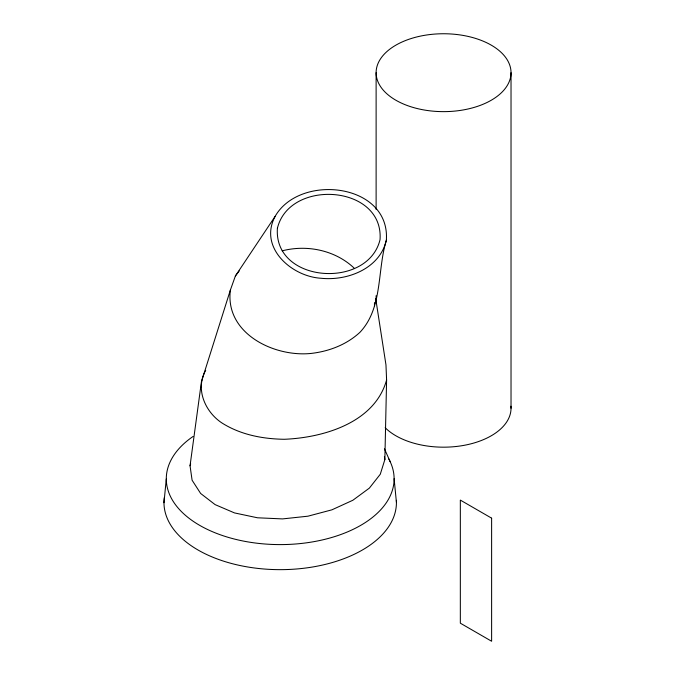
<?xml version="1.0" encoding="UTF-8"?>
<svg xmlns="http://www.w3.org/2000/svg" width="675" height="675" viewBox="0 0 675 675"><rect width="100%" height="100%" fill="white"/><g stroke="black" fill="none" stroke-linecap="round" stroke-linejoin="round"><path stroke-width="1.01" d="M230.378 290.048C224.75 333.534 274.404 357.505 311.572 353.379C329.375 351.245 346.604 344.621 359.902 332.353C383.054 307.842 377.038 270.371 386.353 240.241C390.378 183.17 299.776 172.969 275.079 216.447L235.381 275.991L230.378 290.048L201.437 381.712L190.046 465.767L192.097 480.22L200.644 493.467L215.114 504.622L234.503 512.916L257.512 517.792L282.555 518.906L307.935 516.189L331.914 509.827L352.865 500.251L369.36 488.118L380.278 474.247L384.86 459.591L386.598 379.957L385.965 364.863L375.68 298.409M374.465 305.733L374.482 302.602M163.974 502.715L166.286 478.98M190.046 465.767L190.654 463.818M275.079 216.447C258.542 247.447 291.381 276.438 320.853 278.243C347.414 281.121 379.831 268.608 386.353 240.241M205.698 370.347C195.117 388.893 204.972 411.615 221.662 422.786C240.317 434.7 262.406 438.944 284.268 439.282C323.612 437.712 374.853 422.634 386.598 379.957M235.381 275.991L239.203 270.962M282.15 250.855C306.982 244.375 335.239 250.214 354.08 268.059M384.446 448.807L390.167 461.658M384.421 456.494L384.86 459.591M394.116 478.676L396.427 502.394M511.026 72.697A67.458 38.947 0 0 1 409.843 106.422A67.458 38.947 0 0 1 409.843 38.964A67.458 38.947 0 0 1 511.026 72.697L511.026 408.232M376.118 72.697L376.118 209.436M376.118 295.684L376.118 303.05M388.851 459.068A113.915 65.77 0 0 1 257.867 543.324A113.915 65.77 0 0 1 193.075 436.463M396.368 500.344A116.227 67.103 0 0 1 277.796 569.641A116.227 67.103 0 0 1 164.295 497.568M510.933 406.207A67.458 38.947 0 0 1 462.721 445.576A67.458 38.947 0 0 1 385.155 427.705M277.4 228.285C273.544 283.205 368.035 289.558 380.042 239.65C383.898 184.731 289.398 178.369 277.4 228.285M491.619 518.164L460.333 500.099L460.333 623.185L491.619 641.25L491.619 518.164"/></g></svg>
